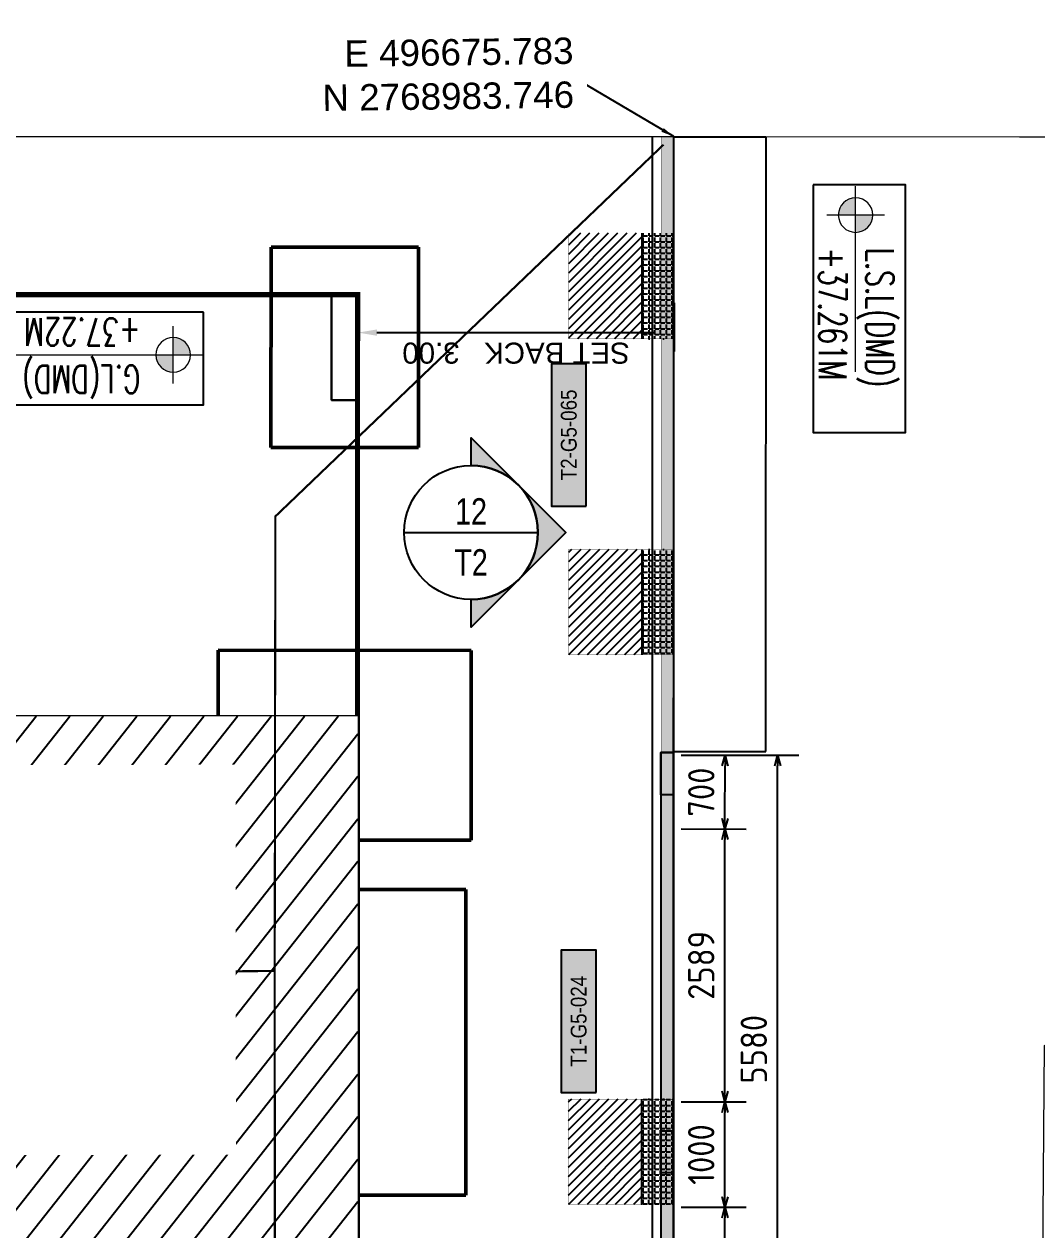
# Model space of a CAD drawing. Header units: centimetres. Extents: x -6122352 to 4157695, y -1694241 to 1947892.
# Drawn here: x 249793 to 259403, y -161167 to -149726 of the extents above; entities that cross this region are included whole.
import ezdxf
from ezdxf.enums import TextEntityAlignment as Align
from ezdxf.xclip import XClip

# ---------------------------------------------------------------- set-up
doc = ezdxf.new("R2010")
doc.units = ezdxf.units.CM
doc.header["$MEASUREMENT"] = 0
doc.header["$XCLIPFRAME"] = 2
doc.header["$PDMODE"] = 66
doc.header["$PDSIZE"] = 100
for name, pattern in [('DASHED2', [0.375, 0.25, -0.125]), ('XR-AR-END-SETTING OUT PLAN$0$23261-XR-AR-SI-GF$0$HIDDEN', [0.375, 0.25, -0.125]), ('XR-AR-END-SETTING OUT PLAN$0$23585-XR-AR-END-GROUND FLOOR$0$23261-XR-AR-SI-GF$0$HIDDEN', [0.375, 0.25, -0.125]), ('XR-AR-END-SETTING OUT PLAN$0$23585-XR-AR-END-GROUND FLOOR$0$945-4P-1-101-GROUND FLOOR PLAN$0$XR-MIDDLE-GROUND FLOOR PLAN$0$HIDDEN2', [0.1875, 0.125, -0.0625]), ('XR-AR-END-SETTING OUT PLAN$0$23585-XR-AR-END-GROUND FLOOR$0$XR-END-GROUND FLOOR PLAN$0$HIDDEN2', [0.1875, 0.125, -0.0625])]:
    doc.linetypes.add(name, pattern=pattern)
for name, color, linetype in [('00-MI-DIM', 7, 'Continuous'), ('23585-XR-AR-BOUNDARY WALLS AND SETBACKS$0$setback', 7, 'XR-AR-END-SETTING OUT PLAN$0$23261-XR-AR-SI-GF$0$HIDDEN'), ('@MI-FOOTINGS', 7, 'Continuous'), ('@MI-MEP', 7, 'Continuous'), ('@MI-REF LAYER', 7, 'Continuous'), ('@MI-TYPE-01', 30, 'Continuous'), ('@MI-TYPE-02', 6, 'Continuous'), ('B_TH_6', 7, 'Continuous'), ('PANEL-TAGS', 7, 'Continuous'), ('XR-AR-END-SETTING OUT PLAN$0$23585-XR-AR-END-GROUND FLOOR$0$A-Flor-Strs', 1, 'Continuous'), ('XREF1$0$S-LEVELS', 2, 'Continuous'), ('XREF1$0$TYPICAL NEW PROFILE', 3, 'Continuous')]:
    doc.layers.add(name, color=color, linetype=linetype)
doc.layers.add('23585-XR-AR-DAMAC PLOT LIMITS$0$1-End units', color=7, linetype='Continuous', lineweight=5, true_color=0xf8991e)
doc.layers.add('23585-XR-AR-DAMAC PLOT LIMITS$0$1-Open Space', color=7, linetype='Continuous', lineweight=5, true_color=0x90cf5a)
for name, color, linetype, lineweight in [('@ Foundations', 4, 'DASHED2', 50), ('A-ANNO-TEXT', 3, 'Continuous', 25), ('Text Coordinate', 7, 'Continuous', 15), ('XR-AR-END-SETTING OUT PLAN$0$23585-XR-AR-END-GROUND FLOOR$0$A-DOOR-FULL', 1, 'Continuous', 9), ('XR-AR-END-SETTING OUT PLAN$0$23585-XR-AR-END-GROUND FLOOR$0$A-FLOR-OVHD', 9, 'XR-AR-END-SETTING OUT PLAN$0$23585-XR-AR-END-GROUND FLOOR$0$23261-XR-AR-SI-GF$0$HIDDEN', 15), ('XR-AR-END-SETTING OUT PLAN$0$23585-XR-AR-END-GROUND FLOOR$0$A-GLAZ-SILL', 8, 'Continuous', 5), ('XR-AR-END-SETTING OUT PLAN$0$23585-XR-AR-END-GROUND FLOOR$0$A-GLAZ-WNDO', 232, 'Continuous', 9), ('XR-AR-END-SETTING OUT PLAN$0$23585-XR-AR-END-GROUND FLOOR$0$A-WALL', 7, 'Continuous', 30), ('XR-AR-END-SETTING OUT PLAN$0$23585-XR-AR-END-GROUND FLOOR$0$S-COLS', 51, 'Continuous', 40), ('XR-AR-END-SETTING OUT PLAN$0$23585-XR-AR-END-GROUND FLOOR$0$S-COLS-PATT', 8, 'Continuous', 5), ('XREF1$0$36-TAGLVL', 23, 'Continuous', 9)]:
    doc.layers.add(name, color=color, linetype=linetype, lineweight=lineweight)
doc.styles.add('Arial Narrow', font='ARIALN.TTF', dxfattribs={"width": 0.95, "height": 500})
doc.styles.add('DIMTEXT', font='romans.shx', dxfattribs={"width": 0.8})
doc.styles.add('PANELTAG_STYLE', font='arial.ttf')
doc.styles.add('Schueco-BEMSTIL', font='isocpeur.ttf', dxfattribs={"width": 0.9})
doc.styles.get("Standard").update_dxf_attribs({"font": 'arial.ttf'})
doc.styles.add('TITLE', font='arial.ttf')
doc.styles.add('XREF1$0$DLT_TEXT', font='romans.shx', dxfattribs={"width": 0.7})
doc.dimstyles.new('DIM-25', dxfattribs={"dimscale": 25, "dimtxt": 2.5, "dimasz": 2.5, "dimexe": 1.25, "dimexo": 0.625, "dimgap": 1, "dimtad": 1, "dimdec": 0, "dimdsep": 46, "dimtxsty": 'DIMTEXT', "dimblk": 'AROW', "dimcen": 2.5, "dimse1": 1, "dimse2": 1, "dimclrd": 1, "dimclre": 1, "dimclrt": 2, "dimadec": 0, "dimazin": 0, "dimtfac": 1, "dimtdec": 0, "dimtmove": 0, "dimatfit": 3, "dimfxl": 1, "dimarcsym": 0})
doc.dimstyles.new('MI- JWC-TXT-2.5 MM', dxfattribs={"dimscale": 1.5, "dimtxt": 2.5, "dimasz": 1, "dimexe": 2, "dimexo": 1, "dimgap": 1, "dimtad": 1, "dimdec": 0, "dimdsep": 46, "dimtxsty": 'Schueco-BEMSTIL', "dimblk": 'OPEN30', "dimcen": 0, "dimdle": 2, "dimclrd": 140, "dimclre": 8, "dimclrt": 40, "dimadec": 0, "dimazin": 2, "dimtfac": 1, "dimtdec": 0, "dimtix": 1, "dimtmove": 2, "dimatfit": 3, "dimldrblk": 'OPEN', "dimfxl": 2, "dimlwd": -1, "dimlwe": -1, "dimarcsym": 0})
doc.dimstyles.get("Standard").update_dxf_attribs({"dimtxt": 5, "dimasz": 0.5, "dimexe": 0.18, "dimexo": 0.0625, "dimgap": 0.09, "dimtad": 0, "dimtih": 1, "dimtoh": 1, "dimdec": 0, "dimzin": 0, "dimdsep": 46, "dimtxsty": 'Standard', "dimcen": 0.09, "dimadec": 0, "dimazin": 0, "dimtfac": 1, "dimtdec": 0, "dimtofl": 0, "dimtmove": 0, "dimatfit": 3, "dimfxl": 1, "dimtolj": 1, "dimtzin": 0, "dimarcsym": 0})

# ---------------------------------------------------------------- blocks, each defined once
blk = doc.blocks.new('23585-XR-AR-BOUNDARY WALLS AND SETBACKS')
at = {"layer": '23585-XR-AR-BOUNDARY WALLS AND SETBACKS$0$setback', "ltscale": 40, "const_width": 0.05}
blk.add_lwpolyline([(496642.234, 2768944.911), (496656.611, 2768931.738), (496660.766, 2768936.272), (496664.82, 2768940.696), (496668.873, 2768945.12), (496672.926, 2768949.543), (496676.98, 2768953.967), (496681.033, 2768958.391), (496685.087, 2768962.815), (496689.24, 2768967.348), (496674.862, 2768980.521), (496670.709, 2768975.988), (496666.656, 2768971.565), (496662.602, 2768967.141), (496658.549, 2768962.717), (496654.496, 2768958.293), (496650.442, 2768953.87), (496646.389, 2768949.446), (496642.234, 2768944.911)], dxfattribs=at)
at = {"layer": '@MI-TYPE-01'}
for p, q in [((496693.405, 2768967.6), (496675.783, 2768983.746)), ((496693.27, 2768967.453), (496675.648, 2768983.598))]:
    blk.add_line(p, q, dxfattribs=at)
blk = doc.blocks.new('A$C9d9485f6')
at = {"layer": 'A-ANNO-TEXT', "rotation": 312.4881850805905}
blk.add_blockref('23585-XR-AR-BOUNDARY WALLS AND SETBACKS', (-2377088.535, -1504219.252), dxfattribs=at)
blk = doc.blocks.new('23585-XR-AR-DAMAC PLOT LIMITS')
at = {"layer": '23585-XR-AR-DAMAC PLOT LIMITS$0$1-End units', "color": 251, "true_color": 0x636466}
blk.add_lwpolyline([(496693.479, 2768967.533), (496687.298, 2768960.788), (496669.604, 2768977.002), (496675.783, 2768983.746)], close=True, dxfattribs=at)
at = {"layer": '23585-XR-AR-DAMAC PLOT LIMITS$0$1-Open Space', "color": 251, "true_color": 0x636466}
blk.add_lwpolyline([(496707.454, 2768967.513), (496711.846, 2768963.426), (496714.309, 2768961.134), (496714.551, 2768955.005), (496711.173, 2768951.318), (496693.479, 2768967.533), (496675.783, 2768983.746), (496678, 2768986.165), (496679.367, 2768987.658), (496685.538, 2768987.903), (496687.584, 2768985.999), (496688.677, 2768984.982), (496684.517, 2768980.512), (496688.982, 2768976.357), (496693.145, 2768980.829), (496694.278, 2768979.776), (496698.67, 2768975.689), (496703.062, 2768971.601)], close=True, dxfattribs=at)
blk = doc.blocks.new('A$Cf093b529')
at = {"layer": 'A-ANNO-TEXT'}
blk.add_blockref('23585-XR-AR-DAMAC PLOT LIMITS', (-495391.99, -2768603.442), dxfattribs=at)
blk = doc.blocks.new('A$C62ac5cd4')
at = {"color": 1, "true_color": 0xeb0000, "const_width": 0.008}
blk.add_lwpolyline([(54.298, -24), (45.148, -24), (39.148, -24), (33.148, -24), (27.148, -24), (21.148, -24), (15.148, -24), (9.148, -24), (0.001, -24), (0, 0), (9.148, 0), (15.148, 0), (21.148, 0), (27.148, 0), (33.148, 0), (39.148, 0), (45.148, 0), (54.298, 0)], close=True, dxfattribs=at)
blk = doc.blocks.new('*U35')
for points in [[(91, 0), (41, 0), (41, 1021), (91, 1021)], [(0, 0), (38, 0), (38, -50), (50, -50), (50, -250), (0, -250)], [(1100, 0), (1062, 0), (1062, -50), (1050, -50), (1050, -250), (1100, -250)]]:
    blk.add_lwpolyline(points, close=True)
at = {"color": 8, "linetype": 'XR-AR-END-SETTING OUT PLAN$0$23585-XR-AR-END-GROUND FLOOR$0$XR-END-GROUND FLOOR PLAN$0$HIDDEN2'}
blk.add_arc((41, 0), 1021, 0, 90, dxfattribs=at)
at = {"layer": 'XR-AR-END-SETTING OUT PLAN$0$23585-XR-AR-END-GROUND FLOOR$0$A-GLAZ-SILL', "linetype": 'XR-AR-END-SETTING OUT PLAN$0$23585-XR-AR-END-GROUND FLOOR$0$945-4P-1-101-GROUND FLOOR PLAN$0$XR-MIDDLE-GROUND FLOOR PLAN$0$HIDDEN2', "ltscale": 3}
blk.add_lwpolyline([(0, 0), (1100, 0), (1100, -250), (0, -250)], close=True, dxfattribs=at)
blk = doc.blocks.new('*U37')
for points in [[(91, 0), (41, 0), (41, 1021), (91, 1021)], [(0, 0), (38, 0), (38, -50), (50, -50), (50, -110), (0, -110)], [(1100, 0), (1062, 0), (1062, -50), (1050, -50), (1050, -110), (1100, -110)]]:
    blk.add_lwpolyline(points, close=True)
at = {"color": 8, "linetype": 'XR-AR-END-SETTING OUT PLAN$0$23585-XR-AR-END-GROUND FLOOR$0$XR-END-GROUND FLOOR PLAN$0$HIDDEN2'}
blk.add_arc((41, 0), 1021, 0, 90, dxfattribs=at)
at = {"layer": 'XR-AR-END-SETTING OUT PLAN$0$23585-XR-AR-END-GROUND FLOOR$0$A-GLAZ-SILL', "linetype": 'XR-AR-END-SETTING OUT PLAN$0$23585-XR-AR-END-GROUND FLOOR$0$945-4P-1-101-GROUND FLOOR PLAN$0$XR-MIDDLE-GROUND FLOOR PLAN$0$HIDDEN2', "ltscale": 3}
blk.add_lwpolyline([(0, 0), (1100, 0), (1100, -110), (0, -110)], close=True, dxfattribs=at)
blk = doc.blocks.new('XR-AR-END-SETTING OUT PLAN$0$23585-XR-AR-END-GROUND FLOOR$0$A$C75a8815d')
at = {"layer": 'XR-AR-END-SETTING OUT PLAN$0$23585-XR-AR-END-GROUND FLOOR$0$S-COLS', "color": 252, "lineweight": 30}
for points in [[(0, 3500), (0, 2700), (250, 2700), (250, 3500)], [(0, 0), (0, 550), (250, 550), (250, 0)], [(0, -4000), (0, -3000), (250, -3000), (250, -4000)]]:
    blk.add_lwpolyline(points, close=True, dxfattribs=at)
blk = doc.blocks.new('XR-AR-END-SETTING OUT PLAN')
at = {"layer": 'XR-AR-END-SETTING OUT PLAN$0$23585-XR-AR-END-GROUND FLOOR$0$A-FLOR-OVHD', "color": 8}
blk.add_line((3200, 10250), (3200, 9000), dxfattribs=at)
at = {"layer": 'XR-AR-END-SETTING OUT PLAN$0$23585-XR-AR-END-GROUND FLOOR$0$A-FLOR-OVHD', "color": 8, "ltscale": 5}
for p, q in [((4150, 9210), (3250, 9610)), ((3250, 9210), (4150, 9610))]:
    blk.add_line(p, q, dxfattribs=at)
blk.add_lwpolyline([(3250, 9210), (4150, 9210), (4150, 9610), (3250, 9610)], close=True, dxfattribs=at)
at = {"layer": 'XR-AR-END-SETTING OUT PLAN$0$23585-XR-AR-END-GROUND FLOOR$0$A-Flor-Strs', "color": 8}
for p, q in [((3000, 10250), (3000, 9000)), ((3300, 10250), (3300, 9000)), ((3300, 9550), (3171, 9681)), ((3000, 9550), (3300, 9550)), ((3300, 9550), (3171, 9419))]:
    blk.add_line(p, q, dxfattribs=at)
at = {"layer": 'XR-AR-END-SETTING OUT PLAN$0$23585-XR-AR-END-GROUND FLOOR$0$A-GLAZ-SILL', "color": 8}
blk.add_line((3250, 6050), (3250, 8200), dxfattribs=at)
at = {"layer": 'XR-AR-END-SETTING OUT PLAN$0$23585-XR-AR-END-GROUND FLOOR$0$A-GLAZ-WNDO', "color": 8}
for p, q in [((3000, 8200), (3000, 8150)), ((3150, 8150), (3000, 8150)), ((3150, 8200), (3150, 8150)), ((3150, 6100), (3150, 8200)), ((3000, 7448), (3000, 7498)), ((3000, 7498), (3150, 7498)), ((3150, 7448), (3000, 7448)), ((3150, 7498), (3150, 7448)), ((3000, 6747), (3000, 6797)), ((3000, 6797), (3150, 6797)), ((3150, 6797), (3150, 6747)), ((3150, 6747), (3000, 6747)), ((3000, 6050), (3000, 6100)), ((3000, 6100), (3150, 6100)), ((3150, 6100), (3150, 6050)), ((3000, 6050), (3250, 6050))]:
    blk.add_line(p, q, dxfattribs=at)
for points in [[(3250, 8200), (3000, 8200)], [(3000, 7498), (3000, 8150)], [(3050, 8150), (3050, 7498)], [(3000, 6100), (3000, 7448)], [(3050, 7448), (3050, 6797)], [(3050, 6747), (3050, 6100)]]:
    blk.add_lwpolyline(points, dxfattribs=at)
at = {"layer": 'XR-AR-END-SETTING OUT PLAN$0$23585-XR-AR-END-GROUND FLOOR$0$A-WALL', "color": 8}
blk.add_lwpolyline([(3850, 10500), (5750, 10500), (5750, 10250), (4790, 10250), (4790, 10150), (4540, 10150), (4540, 10250), (3000, 10250), (3000, 12000), (3250, 12000), (3250, 11100), (3850, 11100), (3850, 10500)], dxfattribs=at)
for points in [[(4790, 8750), (3250, 8750), (3250, 8200), (3000, 8200), (3000, 9000), (4540, 9000), (4540, 9050), (4790, 9050)], [(5650, 8750), (4790, 8750), (4790, 8850), (5650, 8850)], [(3250, 5750), (3250, 5750), (3250, 6050), (3000, 6050), (3000, 5500), (3250, 5500)], [(3250, 5500), (7760, 5500), (7760, 5750), (3250, 5750)]]:
    blk.add_lwpolyline(points, close=True, dxfattribs=at)
at = {"layer": 'XR-AR-END-SETTING OUT PLAN$0$23585-XR-AR-END-GROUND FLOOR$0$A-DOOR-FULL', "color": 8, "xscale": -1, "rotation": 270}
blk.add_blockref('*U35', (4790, 9050), dxfattribs=at)
at = {"layer": 'XR-AR-END-SETTING OUT PLAN$0$23585-XR-AR-END-GROUND FLOOR$0$A-DOOR-FULL', "color": 8, "xscale": 0.9090909090912127, "yscale": 0.9090909090912127, "zscale": 0.9090909090912127, "rotation": 179.9999999999999}
blk.add_blockref('*U37', (6650, 8750), dxfattribs=at)
at = {"layer": 'XR-AR-END-SETTING OUT PLAN$0$23585-XR-AR-END-GROUND FLOOR$0$S-COLS-PATT', "color": 8}
blk.add_blockref('XR-AR-END-SETTING OUT PLAN$0$23585-XR-AR-END-GROUND FLOOR$0$A$C75a8815d', (3000, 5500), dxfattribs=at)
blk = doc.blocks.new('END UNIT')
at = {"xscale": 0.001, "yscale": 0.001, "zscale": 0.001}
blk.add_blockref('XR-AR-END-SETTING OUT PLAN', (-9.15, 0), dxfattribs=at)
blk = doc.blocks.new('TH_6')
blk.add_blockref('END UNIT', (495802.305, 2769163.997))
blk = doc.blocks.new('23585-XR-AR-MALDIVE-3$0$TH_6')
at = {"layer": 'B_TH_6', "xscale": 1.000019685734281, "yscale": 1.000019685734281, "zscale": 1.000019685734281}
blk.add_blockref('TH_6', (-9.76, -54.513), dxfattribs=at)
at = {"layer": '@ Foundations', "linetype": 'DASHED2', "ltscale": 25}
for points in [[(495797.43, 2769171.142), (495797.43, 2769174.042), (495795.13, 2769174.042), (495795.13, 2769171.142)], [(495795.08, 2769168.872), (495797.48, 2769168.872), (495797.48, 2769170.672), (495795.08, 2769170.672)], [(495796.98, 2769165.047), (495796.98, 2769166.947), (495795.58, 2769166.947), (495795.58, 2769165.047)]]:
    blk.add_lwpolyline(points, close=True, dxfattribs=at)
blk = doc.blocks.new('XREF1$0$LVL  ATTR')
at = {"color": 7}
blk.add_wipeout([(-0.337, 0.384), (1.897, 0.384), (1.897, -0.45), (-0.337, -0.45)], dxfattribs=at)
at = {"layer": 'XREF1$0$36-TAGLVL', "extrusion": (-4.88814e-07, 1.40652e-17, 1)}
h = blk.add_hatch(color=252, dxfattribs=at)
h.paths.add_polyline_path([(-0.065, 0.156, 0.414214), (-0.222, 0), (-0.065, 0)])
h.paths.add_polyline_path([(0.091, 0), (-0.065, 0), (-0.065, -0.156, 0.414214)])
for p, q in [((-0.065, -0.26), (-0.065, 0.26)), ((1.351, 0, 0), (-0.325, 0, 0))]:
    blk.add_line(p, q, dxfattribs=at)
blk.add_circle((-0.065, 0, 0), 0.156, dxfattribs=at)
at = {"layer": 'XREF1$0$S-LEVELS', "color": 1}
blk.add_lwpolyline([(-0.337, 0.384), (1.897, 0.384), (1.897, -0.45), (-0.337, -0.45)], close=True, dxfattribs=at)
at = {"layer": 'XREF1$0$TYPICAL NEW PROFILE', "color": 3, "style": 'XREF1$0$DLT_TEXT', "width": 0.7}
for tag, p in [('+0.00M', (0.241, 0.067, 0)), ('S.S.L', (0.241, -0.345, 0))]:
    blk.add_attdef(tag, p, '', height=0.25, dxfattribs=at)
blk = doc.blocks.new('AROW')
at = {"color": 1, "ltscale": 100}
for p, q in [((0, 0), (-3, 0)), ((0, -1), (0, 1))]:
    blk.add_line(p, q, dxfattribs=at)
blk.add_solid([(-1, 0), (-1, 0), (0, 0)], dxfattribs=at)
blk = doc.blocks.new('*D636')
at = {"layer": '@MI-REF LAYER', "color": 1, "lineweight": -2, "transparency": 16777216}
for p, q in [((255958, -150794), (256831, -150794)), ((256831, -150794), (256829, -156629)), ((255957, -156629), (256830, -156629))]:
    blk.add_line(p, q, dxfattribs=at)
at = {"layer": 'Defpoints', "color": 0, "transparency": 16777216}
for p in [(255958, -150794), (255957, -156629), (256829, -156629)]:
    blk.add_point(p, dxfattribs=at)
at = {"layer": '@MI-REF LAYER', "color": 1, "lineweight": -2, "transparency": 16777216, "xscale": 0.125, "yscale": 0.125, "zscale": 0.125}
for p, rotation in [((256831, -150794), 89.98650048922038), ((256829, -156629), 269.9865004892204)]:
    blk.add_blockref('AROW', p, dxfattribs=dict(at, rotation=rotation))
at = {"layer": '@MI-REF LAYER', "color": 2, "transparency": 16777216, "insert": (256830, -153711), "char_height": 0.15, "attachment_point": 5, "rotation": 89.9865, "style": 'DIMTEXT'}
blk.add_mtext('5834974', dxfattribs=at)
blk = doc.blocks.new('*D484')
at = {"color": 0, "lineweight": -2, "transparency": 16777216}
for p, q in [((494319.774, 2767862.006), (494319.774, 2767862.469)), ((494322.774, 2767861.993), (494322.774, 2767862.469)), ((494322.594, 2767862.289), (494319.954, 2767862.289))]:
    blk.add_line(p, q, dxfattribs=at)
at = {"color": 0, "transparency": 16777216}
for points in [[(494319.954, 2767862.319), (494319.954, 2767862.259), (494319.774, 2767862.289)], [(494322.594, 2767862.319), (494322.594, 2767862.259), (494322.774, 2767862.289)]]:
    blk.add_solid(points, dxfattribs=at)
at = {"layer": 'Defpoints', "color": 0, "transparency": 16777216}
for p in [(494319.774, 2767862.289), (494319.774, 2767861.944), (494322.774, 2767861.93)]:
    blk.add_point(p, dxfattribs=at)
at = {"color": 0, "transparency": 16777216, "insert": (494321.274, 2767862.482), "char_height": 0.2, "attachment_point": 5}
blk.add_mtext('\\A1;SET BACK   3.00', dxfattribs=at)
blk = doc.blocks.new('RCC COPING')
at = {"layer": '@MI-TYPE-01', "transparency": 33554679}
h = blk.add_hatch(color=8, dxfattribs=at)
h.dxf.hatch_style = 1
h.paths.add_polyline_path([(60, 200), (-60, 200), (-60, -200), (60, -200)])
at = {"layer": '@MI-TYPE-01', "color": 30}
blk.add_lwpolyline([(-60, 200), (60, 200), (60, -200), (-60, -200)], close=True, dxfattribs=at)
blk = doc.blocks.new('31309MM')
at = {"layer": '@MI-TYPE-01', "transparency": 33554679}
h = blk.add_hatch(color=30, dxfattribs=at)
h.dxf.hatch_style = 1
h.paths.add_polyline_path([(0, 120), (5582, 120), (5582, 0), (0, 0)])
h.paths.add_polyline_path([(5592, 0), (12764, 0), (12764, 120), (5592, 120)])
h.paths.add_polyline_path([(12774, 120), (18356, 120), (18356, 0), (12774, 0)])
h.paths.add_polyline_path([(18366, 0), (23537, 0), (23537, 120), (18366, 120)])
h.paths.add_polyline_path([(23547, 120), (30720, 120), (30720, 0), (23547, 0)])
h.paths.add_polyline_path([(30730, 0), (36309, 0), (36309, 120), (30730, 120)])
at = {"layer": '@MI-TYPE-01', "color": 30}
blk.add_lwpolyline([(30730, 0), (36309, 0), (36309, 120), (30730, 120)], close=True, dxfattribs=at)
at = {"layer": '@MI-TYPE-01', "color": 240, "true_color": 0xed1f24, "rotation": 89.95700707059105}
for p in [(32520, 60), (36109, 60)]:
    blk.add_blockref('RCC COPING', p, dxfattribs=at)
blk = doc.blocks.new('A$Ceca04276')
at = {"layer": '@MI-TYPE-01', "color": 30, "rotation": 89.98971944707202}
blk.add_blockref('31309MM', (0, 10), dxfattribs=at)
blk = doc.blocks.new('T1-FOOTING')
at = {"transparency": 33554679}
h = blk.add_hatch(dxfattribs=at)
h.set_pattern_fill('ANGLE', color=256, scale=500)
h.set_pattern_definition([(0, (0, 0), (0, 137.5), [100, -37.5]), (90, (0, 0), (-137.5, 8e-15), [100, -37.5])])
h.paths.add_polyline_path([(-500, -300), (500, -300), (500, 0), (-500, 0)])
h.paths.add_polyline_path([(-499.75, -299.75), (499.75, -299.75), (499.75, -0.25), (-499.75, -0.25)], flags=16)
h = blk.add_hatch(dxfattribs=at)
h.set_pattern_fill('ANGLE', color=8, scale=200)
h.set_pattern_definition([(0, (0, 0), (0, 55), [40, -15]), (90, (0, 0), (-55, 3e-15), [40, -15])])
h.paths.add_polyline_path([(500, -300), (500, 0), (-500, 0), (-500, -300)])
h = blk.add_hatch(dxfattribs=at)
h.set_pattern_fill('ANSI31', color=8, scale=500)
h.paths.add_polyline_path([(500, -1000), (500, -300), (-500, -300), (-500, -1000)])
at = {"layer": '@MI-TYPE-01', "color": 240, "linetype": 'DASHED2', "true_color": 0xed1f24}
blk.add_line((-500, -300), (500, -300), dxfattribs=at)
at = {"layer": '@MI-TYPE-01', "color": 240, "true_color": 0xed1f24, "const_width": 2.5}
blk.add_lwpolyline([(-500, 0), (500, 0), (500, -1000), (-500, -1000)], close=True, dxfattribs=at)
blk = doc.blocks.new('_Open30')
at = {"color": 0, "linetype": 'ByBlock', "lineweight": -2}
for p, q in [((-1, 0.27), (0, 0)), ((0, 0), (-1, -0.27)), ((0, 0), (-1, 0))]:
    blk.add_line(p, q, dxfattribs=at)
blk = doc.blocks.new('*D1054')
at = {"layer": '00-MI-DIM', "color": 8, "transparency": 16777216}
for p, q in [((144456, -156619), (145570, -156619)), ((144455, -162199), (145569, -162199))]:
    blk.add_line(p, q, dxfattribs=at)
at = {"layer": '00-MI-DIM', "color": 140, "transparency": 16777216}
blk.add_line((145369, -162099), (145370, -156719), dxfattribs=at)
at = {"layer": 'Defpoints', "color": 0, "transparency": 16777216}
for p in [(144356, -156619), (145370, -156619), (144355, -162199)]:
    blk.add_point(p, dxfattribs=at)
at = {"layer": '00-MI-DIM', "color": 140, "transparency": 16777216, "xscale": 100, "yscale": 100, "zscale": 100}
for p, rotation in [((145370, -156619), 89.98973417893167), ((145369, -162199), 269.9897341789317)]:
    blk.add_blockref('_Open30', p, dxfattribs=dict(at, rotation=rotation))
at = {"layer": '00-MI-DIM', "color": 40, "transparency": 16777216, "insert": (145145, -159409), "char_height": 250, "attachment_point": 5, "rotation": 89.9897, "style": 'Schueco-BEMSTIL'}
blk.add_mtext('5580', dxfattribs=at)
blk = doc.blocks.new('_Open')
at = {"color": 0, "linetype": 'ByBlock', "lineweight": -2}
for p, q in [((-1, 0.2), (0, 0)), ((-1, -0.2), (0, 0)), ((0, 0), (-1, 0))]:
    blk.add_line(p, q, dxfattribs=at)
blk = doc.blocks.new('*D1071')
at = {"layer": '@MI-TYPE-02', "color": 8, "transparency": 16777216}
for p, q in [((144455, -160908), (145071, -160908)), ((144455, -163499), (145070, -163499))]:
    blk.add_line(p, q, dxfattribs=at)
at = {"layer": '@MI-TYPE-02', "color": 140, "transparency": 16777216}
blk.add_line((144870, -163399), (144871, -161008), dxfattribs=at)
at = {"layer": 'Defpoints', "color": 0, "transparency": 16777216}
for p in [(144355, -160908), (144871, -160908), (144355, -163499)]:
    blk.add_point(p, dxfattribs=at)
at = {"layer": '@MI-TYPE-02', "color": 140, "transparency": 16777216, "xscale": 100, "yscale": 100, "zscale": 100}
for p, rotation in [((144871, -160908), 89.98984397145455), ((144870, -163499), 269.9898439714545)]:
    blk.add_blockref('_Open30', p, dxfattribs=dict(at, rotation=rotation))
at = {"layer": '@MI-TYPE-02', "color": 40, "transparency": 16777216, "insert": (144645, -162204), "char_height": 250, "attachment_point": 5, "rotation": 89.9898, "style": 'Schueco-BEMSTIL'}
blk.add_mtext('2591', dxfattribs=at)
blk = doc.blocks.new('*D1072')
at = {"layer": '@MI-TYPE-02', "color": 8, "transparency": 16777216}
for p, q in [((144455, -159908), (145071, -159908)), ((144455, -160908), (145071, -160908))]:
    blk.add_line(p, q, dxfattribs=at)
at = {"layer": '@MI-TYPE-02', "color": 140, "transparency": 16777216}
blk.add_line((144871, -160808), (144871, -160008), dxfattribs=at)
at = {"layer": 'Defpoints', "color": 0, "transparency": 16777216}
for p in [(144355, -159908), (144871, -159908), (144355, -160908)]:
    blk.add_point(p, dxfattribs=at)
at = {"layer": '@MI-TYPE-02', "color": 140, "transparency": 16777216, "xscale": 100, "yscale": 100, "zscale": 100}
for p, rotation in [((144871, -159908), 89.98984397145455), ((144871, -160908), 269.9898439714545)]:
    blk.add_blockref('_Open30', p, dxfattribs=dict(at, rotation=rotation))
at = {"layer": '@MI-TYPE-02', "color": 40, "transparency": 16777216, "insert": (144646, -160408), "char_height": 250, "attachment_point": 5, "rotation": 89.9898, "style": 'Schueco-BEMSTIL'}
blk.add_mtext('1000', dxfattribs=at)
blk = doc.blocks.new('*D1073')
at = {"layer": '@MI-TYPE-02', "color": 8, "transparency": 16777216}
for p, q in [((144456, -157319), (145071, -157319)), ((144455, -159908), (145071, -159908))]:
    blk.add_line(p, q, dxfattribs=at)
at = {"layer": '@MI-TYPE-02', "color": 140, "transparency": 16777216}
blk.add_line((144871, -159808), (144871, -157419), dxfattribs=at)
at = {"layer": 'Defpoints', "color": 0, "transparency": 16777216}
for p in [(144356, -157319), (144871, -157319), (144355, -159908)]:
    blk.add_point(p, dxfattribs=at)
at = {"layer": '@MI-TYPE-02', "color": 140, "transparency": 16777216, "xscale": 100, "yscale": 100, "zscale": 100}
for p, rotation in [((144871, -157319), 89.98984397145455), ((144871, -159908), 269.9898439714545)]:
    blk.add_blockref('_Open30', p, dxfattribs=dict(at, rotation=rotation))
at = {"layer": '@MI-TYPE-02', "color": 40, "transparency": 16777216, "insert": (144646, -158613), "char_height": 250, "attachment_point": 5, "rotation": 89.9898, "style": 'Schueco-BEMSTIL'}
blk.add_mtext('2589', dxfattribs=at)
blk = doc.blocks.new('*D1074')
at = {"layer": '@MI-TYPE-02', "color": 8, "transparency": 16777216}
for p, q in [((144456, -156619), (145071, -156619)), ((144456, -157319), (145071, -157319))]:
    blk.add_line(p, q, dxfattribs=at)
at = {"layer": '@MI-TYPE-02', "color": 140, "transparency": 16777216}
blk.add_line((144871, -157219), (144871, -156719), dxfattribs=at)
at = {"layer": 'Defpoints', "color": 0, "transparency": 16777216}
for p in [(144356, -156619), (144871, -156619), (144356, -157319)]:
    blk.add_point(p, dxfattribs=at)
at = {"layer": '@MI-TYPE-02', "color": 140, "transparency": 16777216, "xscale": 100, "yscale": 100, "zscale": 100}
for p, rotation in [((144871, -156619), 89.98984397145455), ((144871, -157319), 269.9898439714545)]:
    blk.add_blockref('_Open30', p, dxfattribs=dict(at, rotation=rotation))
at = {"layer": '@MI-TYPE-02', "color": 40, "transparency": 16777216, "insert": (144646, -156969), "char_height": 250, "attachment_point": 5, "rotation": 89.9898, "style": 'Schueco-BEMSTIL'}
blk.add_mtext('700', dxfattribs=at)
blk = doc.blocks.new('A$C6af4942d')
at = {"layer": '@MI-TYPE-02'}
h = blk.add_hatch(color=256, dxfattribs=at)
h.dxf.hatch_style = 1
h.paths.add_polyline_path([(0, 0.7), (-5835, 0.7), (-5835, 120.7), (0, 120.7)])
at = {"layer": '@MI-TYPE-02', "const_width": 2.5}
for points in [[(0, 120.7), (-5835, 120.7), (-5835, 0.7), (0, 0.7)], [(0, 0.7), (-5835, 0.7), (-5835, 120.7), (0, 120.7)]]:
    blk.add_lwpolyline(points, close=True, dxfattribs=at)
at = {"layer": '@MI-FOOTINGS', "color": 240, "true_color": 0xed1f24, "xscale": -1, "rotation": 180}
for p in [(-4417.5, -0.1), (-1417.5, -0.1)]:
    blk.add_blockref('T1-FOOTING', p, dxfattribs=at)
blk = doc.blocks.new('PANELTAG')
at = {"layer": 'PANEL-TAGS', "color": 1}
blk.add_lwpolyline([(-13.5, -3.3), (13.5, -3.3), (13.5, 3.3), (-13.5, 3.3)], close=True, dxfattribs=at)
at = {"layer": 'PANEL-TAGS', "color": 40, "true_color": 0xffd700}
blk.add_solid([(-13.5, -3.3), (13.5, -3.3), (-13.5, 3.3), (13.5, 3.3)], dxfattribs=at)
at = {"layer": 'PANEL-TAGS', "color": 5, "style": 'PANELTAG_STYLE', "width": 0.85}
blk.add_attdef('TAGNO', text='', height=3, dxfattribs=at).set_placement((0, 0), align=Align.MIDDLE)
blk = doc.blocks.new('*U3660')
h = blk.add_hatch(color=94)
edge = h.paths.add_edge_path()
edge.add_line((0, 6.35), (0, 8.98))
edge.add_line((0, 8.98), (8.98, 0))
edge.add_line((8.98, 0), (0, -8.98))
edge.add_line((0, -8.98), (0, -6.35))
edge.add_arc((0, 0), 6.35, 270, 450)
at = {"color": 94}
blk.add_line((-6.35, 0), (6.35, 0), dxfattribs=at)
blk.add_lwpolyline([(0, 6.35), (0, 8.98), (8.98, 0), (0, -8.98), (0, -6.35, 1)], format="xyb", close=True, dxfattribs=at)
blk.add_lwpolyline([(4.49, -4.49, 0.414214), (4.49, 4.49), (8.98, 0), (4.49, -4.49)], format="xyb", close=True)
blk.add_circle((0, 0), 6.35, dxfattribs=at)
at = {"style": 'Arial Narrow', "width": 0.95, "flags": 8}
blk.add_attdef('VIEWNUMBER', text='', height=2.5, dxfattribs=at).set_placement((0, 0), align=Align.BOTTOM_CENTER)
blk.add_attdef('SHEETNUMBER', text='', height=2.5, dxfattribs=at).set_placement((0, -1.59), align=Align.TOP_CENTER)
blk = doc.blocks.new('A$Cc095a7f5')
at = {"color": 1, "true_color": 0xeb0000, "const_width": 0.008}
blk.add_lwpolyline([(54.298, -24), (45.148, -24), (39.148, -24), (33.148, -24), (27.148, -24), (21.148, -24), (15.148, -24), (9.148, -24), (0.001, -24), (0, 0), (9.148, 0), (15.148, 0), (21.148, 0), (27.148, 0), (33.148, 0), (39.148, 0), (45.148, 0), (54.298, 0)], close=True, dxfattribs=at)
dim = blk.add_linear_dim(base=(-0.002, -22.14), p1=(2.998, -22.498), p2=(-0.002, -22.485), text='SET BACK   <>', dimstyle='Standard', override={"dimtxt": 0.2, "dimtad": 1, "dimtih": 0, "dimdec": 2})
dim.commit()
dim.dimension.update_dxf_attribs({"geometry": '*D484', "text_midpoint": (1.498, -21.946), "insert": (-494319.776, -2767884.429)})
blk = doc.blocks.new('A$Ccb5c3d34')
at = {"layer": '@MI-FOOTINGS', "color": 240, "true_color": 0xed1f24, "xscale": -1, "rotation": 269.9998902066706}
blk.add_blockref('T1-FOOTING', (-0.5, 32530.1), dxfattribs=at)
at = {"layer": '@MI-TYPE-02', "rotation": 0.01033223269849447}
blk.add_blockref('A$Ceca04276', (-0.9, 0), dxfattribs=at)
at = {"layer": '00-MI-DIM'}
dim = blk.add_linear_dim(base=(1013.6, 36319.3), p1=(-0.5, 30739.4), p2=(-0.6, 36319.3), angle=89.99989, dimstyle='MI- JWC-TXT-2.5 MM', dxfattribs=at)
dim.commit()
dim.dimension.update_dxf_attribs({"geometry": '*D1054', "text_midpoint": (788.6, 33529.4), "insert": (-144384.3, 192912.4)})
at = {"layer": '@MI-TYPE-02'}
for base, p1, p2, picture, middle in [((514.8, 36319.3), (-0.5, 35619.2), (-0.6, 36319.3), '*D1074', (289.8, 35969.2)), ((514.8, 35619.2), (-0.6, 33030.1), (-0.5, 35619.2), '*D1073', (289.8, 34324.7)), ((514.8, 33030.1), (-0.6, 32030.1), (-0.6, 33030.1), '*D1072', (289.8, 32530.1)), ((514.8, 32030.1), (-0.6, 29438.7), (-0.6, 32030.1), '*D1071', (289.8, 30734.4))]:
    dim = blk.add_linear_dim(base=base, p1=p1, p2=p2, angle=90, dimstyle='MI- JWC-TXT-2.5 MM', dxfattribs=at)
    dim.commit()
    dim.dimension.update_dxf_attribs({"geometry": picture, "text_midpoint": middle, "insert": (-144384.3, 192912.4)})

msp = doc.modelspace()

# ---------------------------------------------------------------- block references
at = {"layer": '@MI-MEP', "color": 10, "xscale": 1000, "yscale": 1000, "zscale": 1000, "rotation": 179.9901620519291}
msp.add_blockref('A$C62ac5cd4', (255953.13466, -174793.54731), dxfattribs=at)
at = {"layer": '@MI-REF LAYER', "xscale": 1000, "yscale": 1000, "zscale": 1000}
msp.add_blockref('A$C9d9485f6', (-23958.95046, 48155.57226), dxfattribs=at)
at = {"layer": '@MI-REF LAYER', "xscale": 1000, "yscale": 1000, "zscale": 1000, "rotation": 312.4882903633292}
msp.add_blockref('A$Cf093b529', (-891608.73293, 539022.72011), dxfattribs=at)

# ---------------------------------------------------------------- dimensions: what is measured, and where the dimension line sits
at = {"layer": '@MI-REF LAYER', "color": 10}
dim = msp.add_aligned_dim(p1=(255958.04512, -150793.6389), p2=(255956.67034, -156628.61313), distance=872.71923, dimstyle='DIM-25', override={"dimtxt": 0.006, "dimasz": 0.005, "dimexe": 0.005, "dimexo": 0.005, "dimgap": 0.002, "dimlfac": 1000, "dimse1": 0, "dimse2": 0, "dimtmove": 1}, dxfattribs=at)
dim.commit()
dim.dimension.update_dxf_attribs({"geometry": '*D636', "text_midpoint": (256829.95193, -153711.33161)})

# ---------------------------------------------------------------- next in the draw order: block references
at = {"layer": '@MI-REF LAYER'}
ref = msp.add_blockref('23585-XR-AR-MALDIVE-3$0$TH_6', (496524586.15946, 2768928032.72183), dxfattribs=dict(at, xscale=1000, yscale=1000, zscale=1000, rotation=179.9901620622459))
XClip(ref).set_block_clipping_path([(495847.3952198066, 2769187.9355630581), (495838.3190916902, 2769187.8967248513), (495832.3190833228, 2769187.8967248574), (495826.3192199203, 2769187.8968596635), (495820.3192130812, 2769187.8968501091), (495814.3192041675, 2769187.8968599862), (495808.3191952454, 2769187.8968599923), (495802.3191863215, 2769187.896859997), (495793.3573151571, 2769187.9368566284), (495793.3597128564, 2769163.9969128855), (495847.394775833, 2769163.9944282351)])
at = {"layer": '@MI-REF LAYER', "color": 7}
ref = msp.add_blockref('XREF1$0$LVL  ATTR', (257682.58688, -151606.04764, 0.15112), dxfattribs=dict(at, xscale=-1051.480567989675, yscale=1051.480567989676, zscale=1051.480567989675, rotation=89.9890117043148))
ref.add_attrib('S.S.L', 'L.S.L(DMD)', (257782.7119, -151849.11319), dxfattribs={"layer": 'XREF1$0$TYPICAL NEW PROFILE', "color": 3, "height": 262.870142, "rotation": 269.989015008, "style": 'XREF1$0$DLT_TEXT', "width": 0.7})
ref.add_attrib('+0.00M', '+37.261M ', (257333.37734, -151846.80151), dxfattribs={"layer": 'XREF1$0$TYPICAL NEW PROFILE', "color": 3, "height": 262.870142, "rotation": 269.989015008, "style": 'XREF1$0$DLT_TEXT', "width": 0.7})

# ---------------------------------------------------------------- next in the draw order: block references
at = {"layer": '00-MI-DIM'}
ref = msp.add_blockref('*U3660', (254033.64527, -154549.37321, 11.23082), dxfattribs=dict(at, xscale=100, yscale=100, zscale=100))
ref.add_attrib('VIEWNUMBER', '12', dxfattribs={"layer": '0', "height": 250, "style": 'Arial Narrow', "width": 0.95}).set_placement((254033.64527, -154549.37321, 11.23082), align=Align.BOTTOM_CENTER)
ref.add_attrib('SHEETNUMBER', 'T2', dxfattribs={"layer": '0', "height": 250, "style": 'Arial Narrow', "width": 0.95}).set_placement((254033.64527, -154708.12321, 11.23082), align=Align.TOP_CENTER)
at = {"layer": '@MI-REF LAYER', "color": 7}
ref = msp.add_blockref('XREF1$0$LVL  ATTR', (251139.28235, -152864.19031, 0.15112), dxfattribs=dict(at, xscale=-1051.480567989675, yscale=1051.480567989676, zscale=1051.480567989675, rotation=359.9901630524215))
ref.add_attrib('S.S.L', 'G.L(DMD)', (250896.21881, -152964.32021), dxfattribs={"layer": 'XREF1$0$TYPICAL NEW PROFILE', "color": 3, "height": 262.870142, "rotation": 179.990166346, "style": 'XREF1$0$DLT_TEXT', "width": 0.7})
ref.add_attrib('+0.00M', '+37.22M', (250898.52146, -152514.98561), dxfattribs={"layer": 'XREF1$0$TYPICAL NEW PROFILE', "color": 3, "height": 262.870142, "rotation": 179.990166346, "style": 'XREF1$0$DLT_TEXT', "width": 0.7})
at = {"layer": '@MI-TYPE-02', "rotation": 359.9898439714545}
msp.add_blockref('A$Ccb5c3d34', (255950.1945, -192956.55145), dxfattribs=at)
at = {"layer": 'PANEL-TAGS'}
ref = msp.add_blockref('PANELTAG', (254960.73122, -153623.90908), dxfattribs=dict(at, xscale=50, yscale=50, zscale=50, rotation=90))
ref.add_attrib('TAGNO', 'T2-G5-065', dxfattribs={"color": 5, "height": 150, "rotation": 90, "style": 'PANELTAG_STYLE', "width": 0.85}).set_placement((254960.73122, -153623.90908), align=Align.MIDDLE_CENTER)
ref = msp.add_blockref('PANELTAG', (255054.45105, -159187.32693), dxfattribs=dict(at, xscale=50.00000000000001, yscale=50.00000000000001, zscale=50.00000000000001, rotation=90.00000000000001))
ref.add_attrib('TAGNO', 'T1-G5-024', dxfattribs={"color": 5, "height": 150, "rotation": 90, "style": 'PANELTAG_STYLE', "width": 0.85}).set_placement((255054.45105, -159187.32693), align=Align.MIDDLE_CENTER)

# ---------------------------------------------------------------- next in the draw order: leaders
at = {"layer": 'Text Coordinate', "color": 10, "annotation_type": 0, "has_hookline": 1, "hookline_direction": 1, "horizontal_direction": (0.67544, -0.737415, 0)}
msp.add_leader([(255958.14835, -150793.63891), (255095.15934, -150283.65619), (255010.7294, -150191.47926)], dimstyle='Standard', override={"dimasz": 125}, dxfattribs=at)

# ---------------------------------------------------------------- next in the draw order: wipeouts: each hides what was drawn before it
at = {"color": 10}
msp.add_wipeout([(204658.88339, -156284.44356), (204656.38786, -170557.99649), (210904.91618, -170559.08556), (210906.42862, -170258.43256), (246707.38373, -170264.54232), (246707.2836, -170565.21681), (252957.57214, -170566.11958), (252959.63251, -156292.73705), (204658.88958, -156284.44356)], dxfattribs=at).dxf.layer = '@MI-REF LAYER'

# ---------------------------------------------------------------- next in the draw order: hatches: boundary and pattern name
at = {"layer": '@MI-REF LAYER', "transparency": 33554508}
h = msp.add_hatch(dxfattribs=at)
h.set_pattern_fill('ANSI31', color=256, scale=2000, angle=186.72236)
h.paths.add_polyline_path([(204658.88863, -156284.44356), (204656.38786, -170557.99649), (210906.51157, -170557.62426), (210906.42863, -170258.44587), (246707.63459, -170264.59312), (246707.58297, -170565.21691), (252957.57212, -170566.29004), (252959.63375, -156292.73705)])

# ---------------------------------------------------------------- next in the draw order: linework, layer by layer
at = {"layer": '@MI-REF LAYER', "color": 1, "const_width": 20}
msp.add_lwpolyline([(255859.96256, -150869.86373), (252176.82983, -154397.02718), (252170.65756, -158710.62775), (251797.64096, -158713.18582), (252170.65756, -158710.62775), (252176.85253, -170871.54768), (255814.43448, -174543.51526)], dxfattribs=at)
at = {"layer": '@MI-REF LAYER', "const_width": 5}
msp.add_lwpolyline([(204658.88863, -156284.44356), (204656.38786, -170557.99649), (210906.51157, -170557.62426), (210906.42863, -170258.44587), (246707.63459, -170264.59312), (246707.58297, -170565.21691), (252957.57212, -170566.29004), (252959.63375, -156292.73705)], close=True, dxfattribs=at)

# ---------------------------------------------------------------- next in the draw order: block references
at = {"layer": '@MI-REF LAYER', "color": 10, "xscale": 1000, "yscale": 1000, "zscale": 1000, "rotation": 179.9893265042863}
msp.add_blockref('A$Cc095a7f5', (255954.39779, -174793.54754), dxfattribs=at)

# ---------------------------------------------------------------- next in the draw order: texts
at = {"layer": 'Text Coordinate', "color": 7, "insert": (255008.45173, -150187.69998), "char_height": 250, "attachment_point": 6, "rotation": 0.754387963, "style": 'TITLE', "bg_fill": 3, "box_fill_scale": 1.5, "bg_fill_color": 256, "bg_fill_true_color": 13158600, "bg_fill_transparency": 0}
msp.add_mtext('E 496675.783\\PN 2768983.746', dxfattribs=at)

# ---------------------------------------------------------------- next in the draw order: wipeouts: each hides what was drawn before it
at = {"color": 10}
msp.add_wipeout([(251798.88659, -156753.74514), (244829.40305, -156760.69973), (244833.09514, -160460.69789), (251802.57869, -160453.7433), (251798.8866, -156753.74514)], dxfattribs=at).dxf.layer = '@MI-REF LAYER'

# ---------------------------------------------------------------- next in the draw order: block references
at = {"layer": '@MI-TYPE-02', "rotation": 89.98973417812736}
msp.add_blockref('A$C6af4942d', (255958.87224, -150793.63904), dxfattribs=at)

doc.saveas('drawing.dxf')
